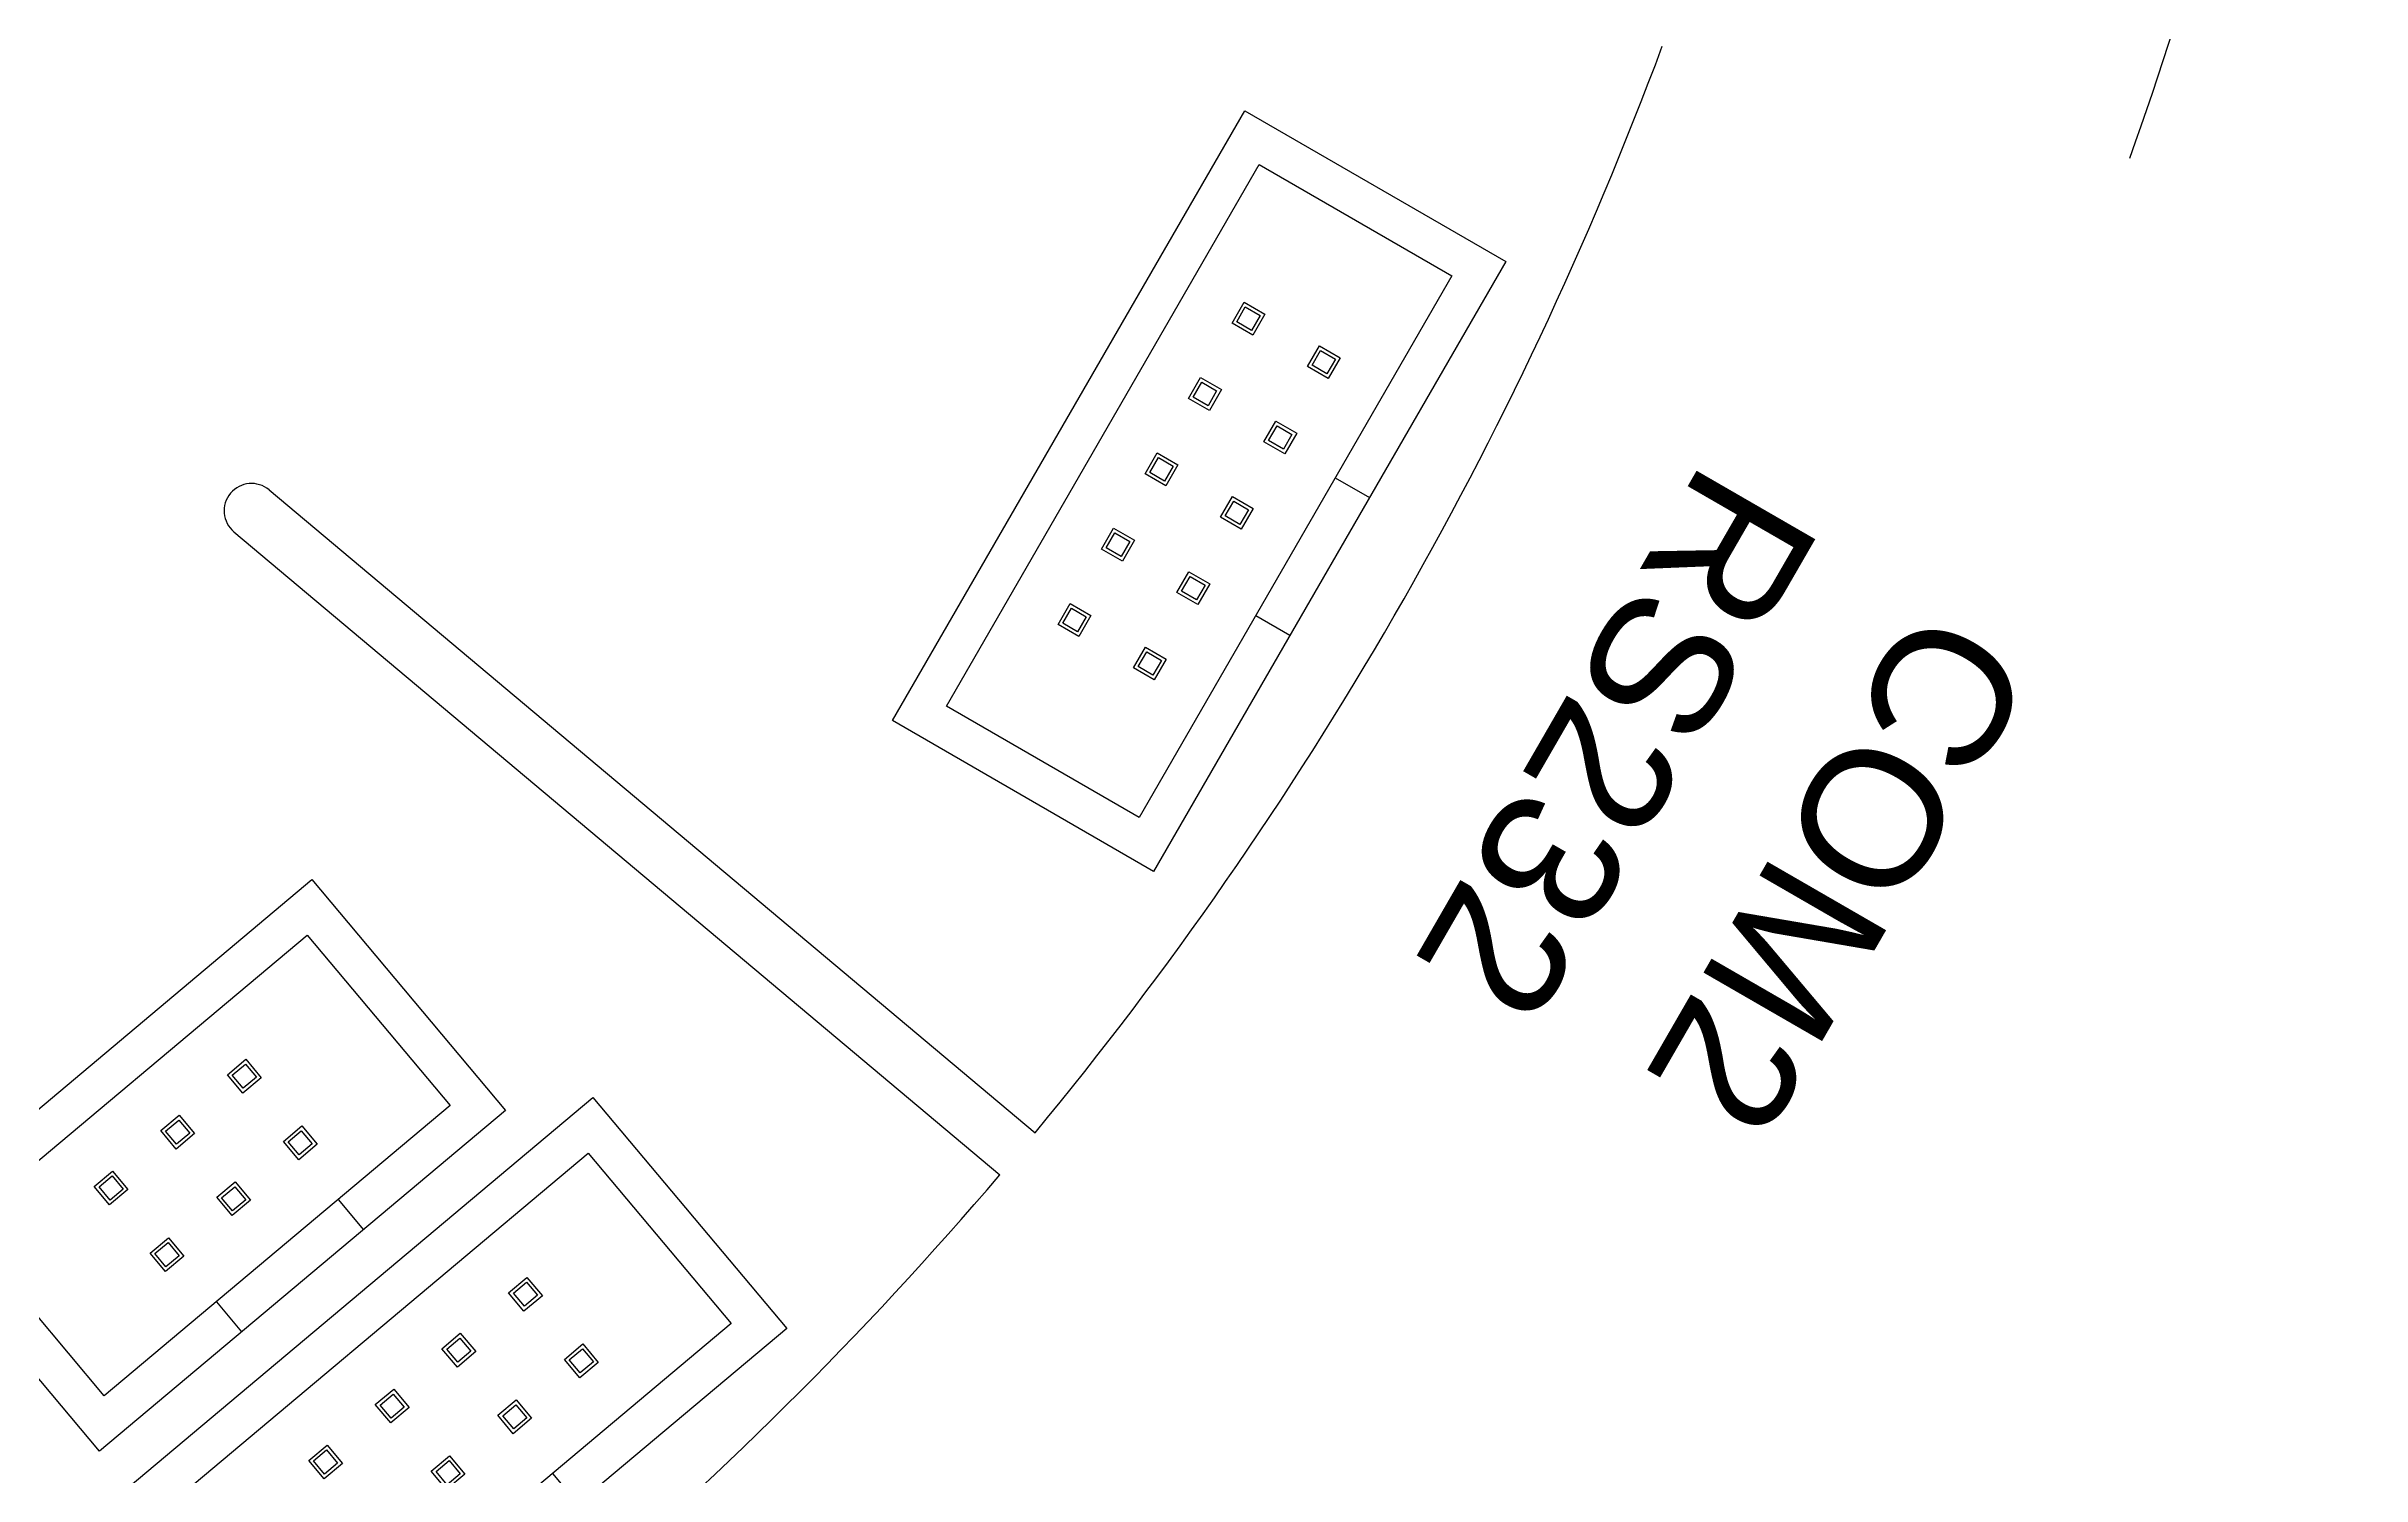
# Model space of a CAD drawing. Header units: millimetres. Extents: x -305 to 613, y 14 to 241.
# Drawn here: x -114.4 to -46.8, y 47.2 to 89 of the extents above; entities that cross this region are included whole.
import ezdxf

# ---------------------------------------------------------------- set-up
doc = ezdxf.new("R2010")
doc.units = ezdxf.units.MM
doc.header["$MEASUREMENT"] = 0
doc.layers.add('BOARD', color=4, linetype='Continuous', lineweight=30)
doc.layers.add('TOP_SILK', color=6, linetype='Continuous')
doc.styles.get("Standard").update_dxf_attribs({"font": 'DroidSansMono.ttf'})

# ---------------------------------------------------------------- blocks, each defined once
blk = doc.blocks.new('PCB-OUTLINE')
at = {"linetype": 'Continuous'}
for p, q in [((-52.55, -126.382), (-71.318, -148.748)), ((-51.324, -127.411), (-70.092, -149.777))]:
    blk.add_line(p, q, dxfattribs=at)
for centre, radius, start, end in [((0, -65), 110, 210.4167, 229.5833), ((-51.937, -126.896), 0.8, 320, 140), ((0, -65), 110, 230.4167, 249.5833)]:
    blk.add_arc(centre, radius, start, end, dxfattribs=at)
blk = doc.blocks.new('BOX-HEADER-2x5-FRONT')
at = {"linetype": 'Continuous'}
for p, q in [((7.96, 7.65), (7.96, 8.8)), ((12.6, 7.65), (12.6, 8.8)), ((5.55, 6.02), (4.85, 6.02)), ((4.85, 6.02), (4.85, 5.32)), ((5.45, 5.92), (4.95, 5.92)), ((4.95, 5.92), (4.95, 5.42)), ((4.95, 5.42), (5.45, 5.42)), ((5.45, 5.42), (5.45, 5.92)), ((5.55, 5.32), (5.55, 6.02)), ((8.09, 6.02), (7.39, 6.02)), ((7.39, 6.02), (7.39, 5.32)), ((7.99, 5.92), (7.49, 5.92)), ((7.49, 5.92), (7.49, 5.42)), ((7.49, 5.42), (7.99, 5.42)), ((7.99, 5.42), (7.99, 5.92)), ((8.09, 5.32), (8.09, 6.02)), ((10.63, 6.02), (9.93, 6.02)), ((9.93, 6.02), (9.93, 5.32)), ((10.53, 5.92), (10.03, 5.92)), ((10.03, 5.92), (10.03, 5.42)), ((10.03, 5.42), (10.53, 5.42)), ((10.53, 5.42), (10.53, 5.92)), ((10.63, 5.32), (10.63, 6.02)), ((13.17, 6.02), (12.47, 6.02)), ((12.47, 6.02), (12.47, 5.32)), ((13.07, 5.92), (12.57, 5.92)), ((12.57, 5.92), (12.57, 5.42)), ((12.57, 5.42), (13.07, 5.42)), ((13.07, 5.42), (13.07, 5.92)), ((13.17, 5.32), (13.17, 6.02)), ((15.71, 6.02), (15.01, 6.02)), ((15.01, 6.02), (15.01, 5.32)), ((15.61, 5.92), (15.11, 5.92)), ((15.11, 5.92), (15.11, 5.42)), ((15.11, 5.42), (15.61, 5.42)), ((15.61, 5.42), (15.61, 5.92)), ((15.71, 5.32), (15.71, 6.02)), ((4.85, 5.32), (5.55, 5.32)), ((7.39, 5.32), (8.09, 5.32)), ((9.93, 5.32), (10.63, 5.32)), ((12.47, 5.32), (13.17, 5.32)), ((15.01, 5.32), (15.71, 5.32)), ((5.55, 3.48), (4.85, 3.48)), ((4.85, 3.48), (4.85, 2.78)), ((5.55, 2.78), (5.55, 3.48)), ((8.09, 3.48), (7.39, 3.48)), ((7.39, 3.48), (7.39, 2.78)), ((8.09, 2.78), (8.09, 3.48)), ((10.63, 3.48), (9.93, 3.48)), ((9.93, 3.48), (9.93, 2.78)), ((10.63, 2.78), (10.63, 3.48)), ((13.17, 3.48), (12.47, 3.48)), ((12.47, 3.48), (12.47, 2.78)), ((13.17, 2.78), (13.17, 3.48)), ((15.71, 3.48), (15.01, 3.48)), ((15.01, 3.48), (15.01, 2.78)), ((15.71, 2.78), (15.71, 3.48)), ((4.85, 2.78), (5.55, 2.78)), ((5.45, 3.38), (4.95, 3.38)), ((4.95, 3.38), (4.95, 2.88)), ((4.95, 2.88), (5.45, 2.88)), ((5.45, 2.88), (5.45, 3.38)), ((7.39, 2.78), (8.09, 2.78)), ((7.99, 3.38), (7.49, 3.38)), ((7.49, 3.38), (7.49, 2.88)), ((7.49, 2.88), (7.99, 2.88)), ((7.99, 2.88), (7.99, 3.38)), ((9.93, 2.78), (10.63, 2.78)), ((10.53, 3.38), (10.03, 3.38)), ((10.03, 3.38), (10.03, 2.88)), ((10.03, 2.88), (10.53, 2.88)), ((10.53, 2.88), (10.53, 3.38)), ((12.47, 2.78), (13.17, 2.78)), ((13.07, 3.38), (12.57, 3.38)), ((12.57, 3.38), (12.57, 2.88)), ((12.57, 2.88), (13.07, 2.88)), ((13.07, 2.88), (13.07, 3.38)), ((15.01, 2.78), (15.71, 2.78)), ((15.61, 3.38), (15.11, 3.38)), ((15.11, 3.38), (15.11, 2.88)), ((15.11, 2.88), (15.61, 2.88)), ((15.61, 2.88), (15.61, 3.38))]:
    blk.add_line(p, q, dxfattribs=at)
for points in [[(20.56, 0), (20.56, 8.8), (0, 8.8), (0, 0)], [(19.41, 1.15), (19.41, 7.65), (1.15, 7.65), (1.15, 1.15)]]:
    blk.add_lwpolyline(points, close=True, dxfattribs=at)
blk = doc.blocks.new('BOX-HEADER-2x3-FRONT')
at = {"linetype": 'Continuous'}
for p, q in [((5.42, 7.65), (5.42, 8.8)), ((10.06, 7.65), (10.06, 8.8)), ((5.55, 6.02), (4.85, 6.02)), ((4.85, 6.02), (4.85, 5.32)), ((5.45, 5.92), (4.95, 5.92)), ((4.95, 5.92), (4.95, 5.42)), ((4.95, 5.42), (5.45, 5.42)), ((5.45, 5.42), (5.45, 5.92)), ((5.55, 5.32), (5.55, 6.02)), ((8.09, 6.02), (7.39, 6.02)), ((7.39, 6.02), (7.39, 5.32)), ((7.99, 5.92), (7.49, 5.92)), ((7.49, 5.92), (7.49, 5.42)), ((7.49, 5.42), (7.99, 5.42)), ((7.99, 5.42), (7.99, 5.92)), ((8.09, 5.32), (8.09, 6.02)), ((10.63, 6.02), (9.93, 6.02)), ((9.93, 6.02), (9.93, 5.32)), ((10.53, 5.92), (10.03, 5.92)), ((10.03, 5.92), (10.03, 5.42)), ((10.03, 5.42), (10.53, 5.42)), ((10.53, 5.42), (10.53, 5.92)), ((10.63, 5.32), (10.63, 6.02)), ((4.85, 5.32), (5.55, 5.32)), ((7.39, 5.32), (8.09, 5.32)), ((9.93, 5.32), (10.63, 5.32)), ((5.55, 3.48), (4.85, 3.48)), ((4.85, 3.48), (4.85, 2.78)), ((5.55, 2.78), (5.55, 3.48)), ((8.09, 3.48), (7.39, 3.48)), ((7.39, 3.48), (7.39, 2.78)), ((8.09, 2.78), (8.09, 3.48)), ((10.63, 3.48), (9.93, 3.48)), ((9.93, 3.48), (9.93, 2.78)), ((10.63, 2.78), (10.63, 3.48)), ((4.85, 2.78), (5.55, 2.78)), ((5.45, 3.38), (4.95, 3.38)), ((4.95, 3.38), (4.95, 2.88)), ((4.95, 2.88), (5.45, 2.88)), ((5.45, 2.88), (5.45, 3.38)), ((7.39, 2.78), (8.09, 2.78)), ((7.99, 3.38), (7.49, 3.38)), ((7.49, 3.38), (7.49, 2.88)), ((7.49, 2.88), (7.99, 2.88)), ((7.99, 2.88), (7.99, 3.38)), ((9.93, 2.78), (10.63, 2.78)), ((10.53, 3.38), (10.03, 3.38)), ((10.03, 3.38), (10.03, 2.88)), ((10.03, 2.88), (10.53, 2.88)), ((10.53, 2.88), (10.53, 3.38))]:
    blk.add_line(p, q, dxfattribs=at)
for points in [[(15.48, 0), (15.48, 8.8), (0, 8.8), (0, 0)], [(14.33, 1.15), (14.33, 7.65), (1.15, 7.65), (1.15, 1.15)]]:
    blk.add_lwpolyline(points, close=True, dxfattribs=at)

msp = doc.modelspace()

# ---------------------------------------------------------------- linework, layer by layer
at = {"layer": 'TOP_SILK', "linetype": 'Continuous'}
msp.add_arc((-170.268, 127.348), 123.943, 340.36982, 355.22566, dxfattribs=at)

# ---------------------------------------------------------------- block references
at = {"linetype": 'Continuous', "xscale": -1}
for name, p, rotation in [('BOX-HEADER-2x5-FRONT', (-89.652, 69.287), 239.9999999999999), ('BOX-HEADER-2x3-FRONT', (-118.468, 54.696), 219.9999999999998), ('BOX-HEADER-2x5-FRONT', (-114.151, 45.065), 219.9999999999998)]:
    msp.add_blockref(name, p, dxfattribs=dict(at, rotation=rotation))
at = {"layer": 'BOARD', "linetype": 'Continuous', "rotation": 89.99999999999999}
msp.add_blockref('PCB-OUTLINE', (-235.268, 127.348), dxfattribs=at)

# ---------------------------------------------------------------- texts
at = {"layer": 'TOP_SILK', "linetype": 'Continuous', "char_height": 0.2, "width": 20.91329, "attachment_point": 5, "rotation": 240}
for s, insert in [('{\\fArial|b0|i0|c0|p0;\\H20x;RS232}', (-68.51, 68.598)), ('{\\fArial|b0|i0|c0|p0;\\H20x;COM2}', (-62.015, 64.848))]:
    msp.add_mtext(s, dxfattribs=dict(at, insert=insert))

doc.saveas('drawing.dxf')
